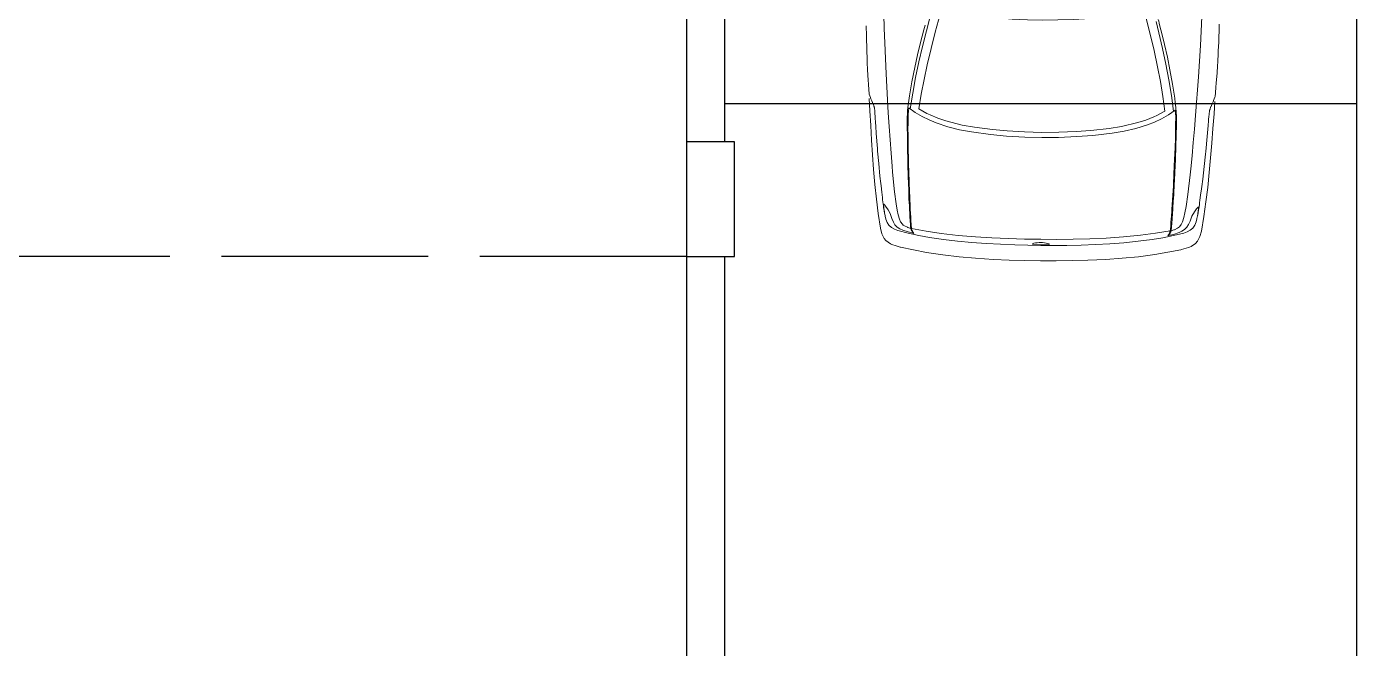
# Model space of a CAD drawing. Header units: metres. Extents: x -525 to 413, y -37 to 272.
# Drawn here: x 31.44 to 38.47, y 46.32 to 49.57 of the extents above; entities that cross this region are included whole.
import ezdxf

# ---------------------------------------------------------------- set-up
doc = ezdxf.new("R2010")
doc.units = ezdxf.units.M
doc.header["$MEASUREMENT"] = 0
doc.linetypes.add('ACAD_ISO02W100', pattern=[15, 12, -3])
doc.layers.get('0').update_dxf_attribs({"color": 254})
doc.layers.add('AUTOS', color=254, linetype='Continuous', lineweight=20)
doc.layers.add('L.COLUMNA', color=254, linetype='Continuous')
doc.layers.add('NOFIJO', color=254, linetype='Continuous')

# ---------------------------------------------------------------- blocks, each defined once
blk = doc.blocks.new('8AUTOS')
at = {"linetype": 'Continuous'}
for p, q in [((-1.1492, 1.1896), (-1.2137, 1.185)), ((-1.9232, 1.0147), (-1.9241, 1.0116)), ((-1.2919, 0.9883), (-1.3049, 0.9877)), ((-1.2919, 0.9883), (-1.2634, 0.9886)), ((-1.8501, 0.9473), (-1.8505, 0.9433)), ((-1.8107, 0.9622), (-1.8182, 0.9611)), ((-1.8032, 0.9627), (-1.8042, 0.9627)), ((-0.7616, 0.9045), (-0.7857, 0.9108)), ((-0.7506, -0.3244), (-0.7746, -0.3311)), ((-1.8381, -0.3866), (-1.8387, -0.3826)), ((-1.7985, -0.4008), (-1.806, -0.3999)), ((-1.791, -0.4012), (-1.792, -0.4012)), ((-1.2793, -0.4176), (-1.2923, -0.4173)), ((-1.2793, -0.4176), (-1.2508, -0.4174)), ((-1.91, -0.4553), (-1.911, -0.4523)), ((-1.133, -0.6163), (-1.1976, -0.6129))]:
    blk.add_line(p, q, dxfattribs=at)
for points in [[(-1.1262, 1.1898), (-1.1237, 1.1903), (-1.1037, 1.192), (-1.0747, 1.1948), (-1.0533, 1.1964), (-0.9993, 1.2009), (-0.9623, 1.2033), (-0.9423, 1.2044), (-0.8988, 1.2068), (-0.8848, 1.2075), (-0.8384, 1.2094), (-0.8269, 1.21), (-0.8089, 1.2106), (-0.7834, 1.2114), (-0.7694, 1.212), (-0.7449, 1.2122)], [(-1.2137, 1.185), (-1.2906, 1.1793), (-1.3671, 1.1736), (-1.444, 1.1669), (-1.5209, 1.1598), (-1.5979, 1.1521), (-1.6743, 1.1429), (-1.7507, 1.1322), (-1.8266, 1.119), (-1.855, 1.1113), (-1.8794, 1.0991), (-1.8908, 1.0889), (-1.9066, 1.0653), (-1.9105, 1.0573), (-1.9125, 1.0518), (-1.9164, 1.0402), (-1.9232, 1.0147)], [(-1.7624, 1.0951), (-1.7604, 1.0956), (-1.7469, 1.0987), (-1.7409, 1.0998), (-1.7175, 1.104), (-1.7095, 1.1056), (-1.688, 1.1083), (-1.6785, 1.1098), (-1.665, 1.1115), (-1.638, 1.1152), (-1.6051, 1.1195), (-1.5936, 1.1211), (-1.5546, 1.126), (-1.4892, 1.1335), (-1.4238, 1.1406), (-1.4098, 1.1418), (-1.3323, 1.1494), (-1.2934, 1.1528), (-1.2739, 1.1545), (-1.2494, 1.1567)], [(-1.2494, 1.1567), (-1.2474, 1.1567), (-1.2449, 1.1567)], [(-1.2449, 1.1567), (-1.2249, 1.1584), (-1.2194, 1.159), (-1.2129, 1.1595), (-1.2004, 1.1611), (-1.191, 1.1632), (-1.1885, 1.1642), (-1.179, 1.1673), (-1.1785, 1.1673), (-1.1755, 1.1689)], [(-1.1954, 1.1622), (-1.191, 1.1632), (-1.1885, 1.1642), (-1.179, 1.1673), (-1.1785, 1.1673), (-1.1755, 1.1689)], [(-1.1262, 1.1898), (-1.1446, 1.1831), (-1.1451, 1.1826), (-1.1506, 1.1806), (-1.1611, 1.176), (-1.17, 1.1714), (-1.1745, 1.1694), (-1.1755, 1.1689)], [(-1.8928, 0.6404), (-1.8875, 0.7145), (-1.8801, 0.788), (-1.8703, 0.8616), (-1.8613, 0.9172), (-1.8503, 0.9728), (-1.8368, 1.0274), (-1.8304, 1.0445), (-1.8226, 1.0606), (-1.8107, 1.0747), (-1.7958, 1.0843), (-1.7788, 1.091), (-1.7624, 1.0951)], [(-0.7071, 1.1215), (-0.782, 1.1179), (-0.857, 1.1137), (-0.9385, 1.109), (-1.0194, 1.1037), (-1.0874, 1.0986), (-1.1548, 1.094), (-1.2228, 1.0884), (-1.2937, 1.0828), (-1.3642, 1.0767), (-1.4331, 1.07), (-1.5016, 1.0639), (-1.5321, 1.0607), (-1.6354, 1.0482), (-1.6974, 1.0392), (-1.7308, 1.0324), (-1.7548, 1.0272), (-1.7777, 1.0205), (-1.7916, 1.0138), (-1.8036, 1.0047), (-1.808, 0.9997), (-1.812, 0.9937), (-1.8193, 0.9781), (-1.8203, 0.9756), (-1.8247, 0.9605)], [(-1.7591, 1.0656), (-1.7756, 1.0595), (-1.793, 1.0518), (-1.8069, 1.0432), (-1.8188, 1.0316)], [(-1.7266, 1.0826), (-1.7491, 1.0697), (-1.7591, 1.0656)], [(-1.7266, 1.0826), (-1.7208, 1.087), (-1.7104, 1.0941), (-1.7064, 1.0971), (-1.7044, 1.0991), (-1.7019, 1.1016), (-1.7014, 1.1026), (-1.7024, 1.1036), (-1.7074, 1.1036), (-1.7079, 1.1036), (-1.7099, 1.1036), (-1.7199, 1.1025), (-1.749, 1.0983)], [(-1.9241, 1.0116), (-1.9499, 0.8754), (-1.9607, 0.7903), (-1.9689, 0.7047), (-1.9746, 0.6192), (-1.9788, 0.5256), (-1.9811, 0.4436), (-1.9818, 0.3611), (-1.9816, 0.2791)], [(-1.8505, 0.9433), (-1.8456, 0.9473), (-1.8336, 0.9535), (-1.8296, 0.955), (-1.8266, 0.956), (-1.8246, 0.9565), (-1.8246, 0.9565), (-1.8236, 0.9565), (-1.8191, 0.9571), (-1.8121, 0.9581), (-1.8116, 0.9582), (-1.8106, 0.9582), (-1.8047, 0.9587), (-1.7857, 0.9599), (-1.7597, 0.9616), (-1.7577, 0.9621), (-1.7122, 0.965), (-1.6647, 0.9685), (-1.5903, 0.9726), (-1.5768, 0.9733), (-1.5338, 0.9751), (-1.4843, 0.9776), (-1.4843, 0.9776), (-1.3888, 0.9814), (-1.3414, 0.9829), (-1.3014, 0.9842), (-1.2989, 0.9842), (-1.2804, 0.9844), (-1.2559, 0.9846), (-1.2464, 0.9847), (-1.2399, 0.9848), (-1.2369, 0.9848), (-1.2294, 0.9849), (-1.1938, 0.9822)], [(-1.8188, 1.0316), (-1.8277, 1.0175), (-1.8345, 1.0024), (-1.8438, 0.9734), (-1.8501, 0.9473)], [(-1.8032, 0.9627), (-1.7887, 0.9639), (-1.7887, 0.9639), (-1.7607, 0.9661), (-1.7127, 0.9695), (-1.7077, 0.9696), (-1.6703, 0.9724), (-1.6368, 0.9742), (-1.5768, 0.9773), (-1.5698, 0.9778), (-1.5603, 0.9779), (-1.4843, 0.9816), (-1.4843, 0.9816), (-1.4534, 0.9829), (-1.4249, 0.9841), (-1.4079, 0.9848), (-1.3749, 0.9861), (-1.3319, 0.9869), (-1.3049, 0.9877)], [(-1.2634, 0.9886), (-1.2489, 0.9887), (-1.2384, 0.9888), (-1.2314, 0.9888), (-1.2244, 0.9884), (-1.2069, 0.9876)], [(-1.2069, 0.9876), (-1.1809, 0.9853), (-1.1558, 0.9825), (-1.1318, 0.9797), (-1.0577, 0.9679), (-0.9836, 0.9546), (-0.9175, 0.9412), (-0.8518, 0.9267), (-0.7857, 0.9108)], [(-1.8696, 0.2801), (-1.8698, 0.3646), (-1.8691, 0.4491), (-1.8669, 0.5356), (-1.8631, 0.6222), (-1.8569, 0.7117), (-1.8482, 0.8008), (-1.8374, 0.8789), (-1.8246, 0.9565)], [(-1.8501, 0.9473), (-1.8371, 0.9554), (-1.8326, 0.9575), (-1.8321, 0.9575)], [(-1.8247, 0.9605), (-1.8297, 0.9585), (-1.8321, 0.9575)], [(-1.8247, 0.9605), (-1.8237, 0.9605), (-1.8182, 0.9611)], [(-1.8042, 0.9627), (-1.8052, 0.9627), (-1.8082, 0.9622), (-1.8107, 0.9622)], [(-1.3376, 0.2849), (-1.3369, 0.3729), (-1.3327, 0.4684), (-1.3265, 0.552), (-1.3149, 0.6526), (-1.3045, 0.7152), (-1.29, 0.7768), (-1.271, 0.8375), (-1.2564, 0.8746), (-1.2392, 0.9108), (-1.218, 0.9475), (-1.1938, 0.9822)], [(-1.1994, 0.9286), (-1.222, 0.8869), (-1.2298, 0.8699), (-1.2465, 0.8292), (-1.2596, 0.7871), (-1.2798, 0.7014), (-1.2903, 0.6368), (-1.3009, 0.5422), (-1.3062, 0.4652), (-1.3099, 0.3751), (-1.3111, 0.2851)], [(-0.7299, 0.8823), (-0.7901, 0.8973), (-0.8722, 0.9166), (-0.9539, 0.9338), (-1.036, 0.9496), (-1.1182, 0.9629), (-1.2003, 0.9741)], [(-0.7236, 0.2904), (-0.7228, 0.3699), (-0.7206, 0.4499), (-0.7126, 0.5675), (-0.7063, 0.639), (-0.6974, 0.7096), (-0.6837, 0.7957), (-0.6837, 0.8062), (-0.6868, 0.8152), (-0.6929, 0.8227), (-0.7014, 0.8271), (-0.7972, 0.8512), (-0.8828, 0.8715), (-0.968, 0.8902), (-1.0451, 0.905), (-1.1223, 0.9178), (-1.1994, 0.9286)], [(-0.7616, 0.9045), (-0.7401, 0.8992), (-0.7296, 0.8963), (-0.7205, 0.8939)], [(-1.8928, 0.6404), (-1.8971, 0.5654), (-1.8995, 0.4903), (-1.9013, 0.4153), (-1.9017, 0.3478), (-1.9021, 0.2798)], [(-1.8866, 0.28), (-1.8872, 0.2889), (-1.8878, 0.2989), (-1.8893, 0.3079), (-1.8909, 0.3154), (-1.8909, 0.3159), (-1.8935, 0.3239), (-1.896, 0.3239), (-1.8984, 0.3104), (-1.8987, 0.2968), (-1.8986, 0.2798)], [(-1.3376, 0.2849), (-1.3353, 0.1969), (-1.3295, 0.1014), (-1.3217, 0.018), (-1.3083, -0.0824), (-1.2968, -0.1448), (-1.2812, -0.2061), (-1.2612, -0.2665), (-1.2458, -0.3033), (-1.228, -0.3392), (-1.2062, -0.3755), (-1.1814, -0.4098)], [(-1.1879, -0.3563), (-1.2112, -0.315), (-1.2194, -0.2981), (-1.2367, -0.2578), (-1.2506, -0.2159), (-1.2724, -0.1306), (-1.284, -0.0662), (-1.2963, 0.0282), (-1.303, 0.1052), (-1.3083, 0.1951), (-1.3111, 0.2851)], [(-0.7193, -0.3016), (-0.7792, -0.3177), (-0.861, -0.3384), (-0.9423, -0.3571), (-1.0242, -0.3744), (-1.1061, -0.3891), (-1.188, -0.4018)], [(-0.7236, 0.2904), (-0.7214, 0.2109), (-0.7177, 0.1309), (-0.7077, 0.0135), (-0.7, -0.0579), (-0.6899, -0.1284), (-0.6746, -0.2142), (-0.6745, -0.2247), (-0.6774, -0.2337), (-0.6834, -0.2413), (-0.6918, -0.2459), (-0.7871, -0.2717), (-0.8724, -0.2935), (-0.9572, -0.3138), (-1.0341, -0.3299), (-1.111, -0.3441), (-1.1879, -0.3563)], [(-1.911, -0.4523), (-1.9393, -0.3165), (-1.9515, -0.2316), (-1.9613, -0.1462), (-1.9685, -0.0608), (-1.9744, 0.0327), (-1.9781, 0.1146), (-1.9803, 0.1971), (-1.9816, 0.2791)], [(-1.8864, -0.0806), (-1.892, -0.0056), (-1.8957, 0.0694), (-1.8989, 0.1443), (-1.9005, 0.2118), (-1.9021, 0.2798)], [(-1.8866, 0.28), (-1.887, 0.271), (-1.8874, 0.2609), (-1.8888, 0.2519), (-1.8903, 0.2444), (-1.8903, 0.2439), (-1.8927, 0.2359), (-1.8952, 0.2359), (-1.8978, 0.2494), (-1.8984, 0.2628), (-1.8986, 0.2798)], [(-1.8696, 0.2801), (-1.8683, 0.1956), (-1.8661, 0.1111), (-1.8623, 0.0247), (-1.857, -0.0618), (-1.8492, -0.1512), (-1.8389, -0.2401), (-1.8267, -0.318), (-1.8125, -0.3954)], [(-1.8864, -0.0806), (-1.8797, -0.1545), (-1.871, -0.2279), (-1.8599, -0.3013), (-1.8499, -0.3567), (-1.8379, -0.4121), (-1.8234, -0.4665), (-1.8168, -0.4835), (-1.8086, -0.4994), (-1.7965, -0.5133), (-1.7814, -0.5226), (-1.7643, -0.529), (-1.7478, -0.5328)], [(-1.1943, -0.4154), (-1.1684, -0.4126), (-1.1434, -0.4094), (-1.1194, -0.4062), (-1.0455, -0.393), (-0.9717, -0.3784), (-0.9058, -0.3638), (-0.8404, -0.3482), (-0.7746, -0.3311)], [(-1.8387, -0.3826), (-1.8336, -0.3866), (-1.8216, -0.3925), (-1.8176, -0.394), (-1.8145, -0.3949), (-1.8125, -0.3954), (-1.8125, -0.3954), (-1.8115, -0.3954), (-1.807, -0.3959), (-1.8, -0.3968), (-1.7995, -0.3968), (-1.7985, -0.3968), (-1.7925, -0.3972), (-1.7735, -0.3981), (-1.7475, -0.3993), (-1.7455, -0.3998), (-1.7, -0.4019), (-1.6525, -0.4045), (-1.5779, -0.4073), (-1.5644, -0.4077), (-1.5214, -0.4088), (-1.4719, -0.4104), (-1.4719, -0.4104), (-1.3764, -0.4125), (-1.3289, -0.4131), (-1.2889, -0.4137), (-1.2864, -0.4137), (-1.2679, -0.4135), (-1.2434, -0.4133), (-1.2339, -0.4132), (-1.2274, -0.4132), (-1.2244, -0.4131), (-1.2169, -0.4131), (-1.1814, -0.4098)], [(-1.8054, -0.4703), (-1.8145, -0.4564), (-1.8216, -0.4415), (-1.8314, -0.4126), (-1.8381, -0.3866)], [(-1.8381, -0.3866), (-1.825, -0.3945), (-1.8205, -0.3965), (-1.82, -0.3965)], [(-1.8125, -0.3994), (-1.8175, -0.3975), (-1.82, -0.3965)], [(-0.6922, -0.5404), (-0.7672, -0.5381), (-0.8423, -0.5352), (-0.9238, -0.532), (-1.0048, -0.5282), (-1.0729, -0.5243), (-1.1404, -0.5209), (-1.2084, -0.5165), (-1.2795, -0.5121), (-1.35, -0.5073), (-1.4191, -0.5019), (-1.4876, -0.497), (-1.5181, -0.4943), (-1.6217, -0.4837), (-1.6838, -0.4758), (-1.7174, -0.4696), (-1.7414, -0.4648), (-1.7645, -0.4585), (-1.7785, -0.4521), (-1.7906, -0.4432), (-1.7952, -0.4383), (-1.7992, -0.4323), (-1.8068, -0.4169), (-1.8079, -0.4144), (-1.8125, -0.3994)], [(-1.8125, -0.3994), (-1.8115, -0.3994), (-1.806, -0.3999)], [(-1.792, -0.4012), (-1.793, -0.4012), (-1.796, -0.4008), (-1.7985, -0.4008)], [(-1.791, -0.4012), (-1.7765, -0.4021), (-1.7765, -0.4021), (-1.7485, -0.4038), (-1.7004, -0.4064), (-1.6954, -0.4064), (-1.6579, -0.4085), (-1.6244, -0.4097), (-1.5644, -0.4117), (-1.5574, -0.4121), (-1.5479, -0.412), (-1.4719, -0.4144), (-1.4719, -0.4144), (-1.4408, -0.4151), (-1.4123, -0.4158), (-1.3953, -0.4162), (-1.3623, -0.4169), (-1.3193, -0.417), (-1.2923, -0.4173)], [(-1.2508, -0.4174), (-1.2363, -0.4173), (-1.2258, -0.4172), (-1.2188, -0.4171), (-1.2118, -0.4165), (-1.1943, -0.4154)], [(-1.1976, -0.6129), (-1.2746, -0.6086), (-1.3512, -0.6043), (-1.4282, -0.599), (-1.5053, -0.5932), (-1.5823, -0.5869), (-1.6589, -0.579), (-1.7355, -0.5697), (-1.8116, -0.5579), (-1.8402, -0.5507), (-1.8648, -0.5389), (-1.8763, -0.529), (-1.8926, -0.5056), (-1.8966, -0.4977), (-1.8987, -0.4922), (-1.9028, -0.4807), (-1.91, -0.4553)], [(-1.7451, -0.5033), (-1.7616, -0.4975), (-1.7792, -0.4901), (-1.7933, -0.4817), (-1.8054, -0.4703)], [(-1.7478, -0.5328), (-1.7458, -0.5333), (-1.7323, -0.5362), (-1.7263, -0.5371), (-1.7027, -0.5409), (-1.6947, -0.5424), (-1.6732, -0.5447), (-1.6637, -0.5461), (-1.6502, -0.5475), (-1.6231, -0.5507), (-1.5901, -0.5544), (-1.5786, -0.5558), (-1.5396, -0.56), (-1.474, -0.5664), (-1.4084, -0.5723), (-1.3944, -0.5732), (-1.3169, -0.5795), (-1.2778, -0.5821), (-1.2583, -0.5835), (-1.2338, -0.5852)], [(-1.7157, -0.5178), (-1.735, -0.5072), (-1.7451, -0.5033)], [(-1.7157, -0.5178), (-1.6958, -0.5309), (-1.6918, -0.5338), (-1.6898, -0.5358), (-1.6873, -0.5383), (-1.6867, -0.5393), (-1.6877, -0.5403), (-1.6927, -0.5403), (-1.6932, -0.5403), (-1.6952, -0.5404), (-1.7052, -0.5395), (-1.7344, -0.5358)], [(-1.2338, -0.5852), (-1.2318, -0.5852), (-1.2293, -0.5852)], [(-1.2293, -0.5852), (-1.2093, -0.5865), (-1.2038, -0.587), (-1.1973, -0.5874), (-1.1848, -0.5888), (-1.1753, -0.5907), (-1.1728, -0.5917), (-1.1632, -0.5946), (-1.1627, -0.5946), (-1.1597, -0.5961)], [(-1.1798, -0.5898), (-1.1753, -0.5907), (-1.1728, -0.5917), (-1.1632, -0.5946), (-1.1627, -0.5946), (-1.1597, -0.5961)], [(-1.11, -0.6161), (-1.1286, -0.6098), (-1.1291, -0.6093), (-1.1346, -0.6074), (-1.1452, -0.6029), (-1.1542, -0.5985), (-1.1587, -0.5966), (-1.1597, -0.5961)], [(-1.11, -0.6161), (-1.1075, -0.6166), (-1.0875, -0.6179), (-1.0585, -0.6202), (-1.037, -0.6215), (-0.983, -0.625), (-0.9459, -0.6267), (-0.9259, -0.6275), (-0.8824, -0.6291), (-0.8684, -0.6295), (-0.8219, -0.6306), (-0.8104, -0.631), (-0.7924, -0.6313), (-0.7669, -0.6316), (-0.7529, -0.6319)]]:
    blk.add_lwpolyline(points, dxfattribs=at)

msp = doc.modelspace()

# ---------------------------------------------------------------- linework, layer by layer
at = {"ltscale": 0.02}
for p, q in [((38.3861, 44.4724), (38.3883, 63.9692)), ((35.0853, 48.9692), (35.0853, 54.9692)), ((35.0853, 49.1692), (38.3866, 49.1692)), ((35.0853, 44.3712), (35.0853, 48.3692))]:
    msp.add_line(p, q, dxfattribs=at)
msp.add_lwpolyline([(34.8853, 39.1692), (56.8853, 39.1692), (56.8853, 79.1692), (34.8853, 79.1692)], close=True)
at = {"layer": 'L.COLUMNA', "linetype": 'ACAD_ISO02W100', "ltscale": 0.09}
msp.add_line((34.8853, 48.3692), (28.9748, 48.3692), dxfattribs=at)
at = {"layer": 'NOFIJO', "ltscale": 0.02}
msp.add_lwpolyline([(34.8853, 48.3692), (35.1353, 48.3692), (35.1353, 48.9692), (34.8853, 48.9692)], close=True, dxfattribs=at)

# ---------------------------------------------------------------- block references
at = {"layer": 'AUTOS', "xscale": -1, "rotation": 270}
msp.add_blockref('8AUTOS', (36.4558, 50.3283), dxfattribs=at)

doc.saveas('drawing.dxf')
